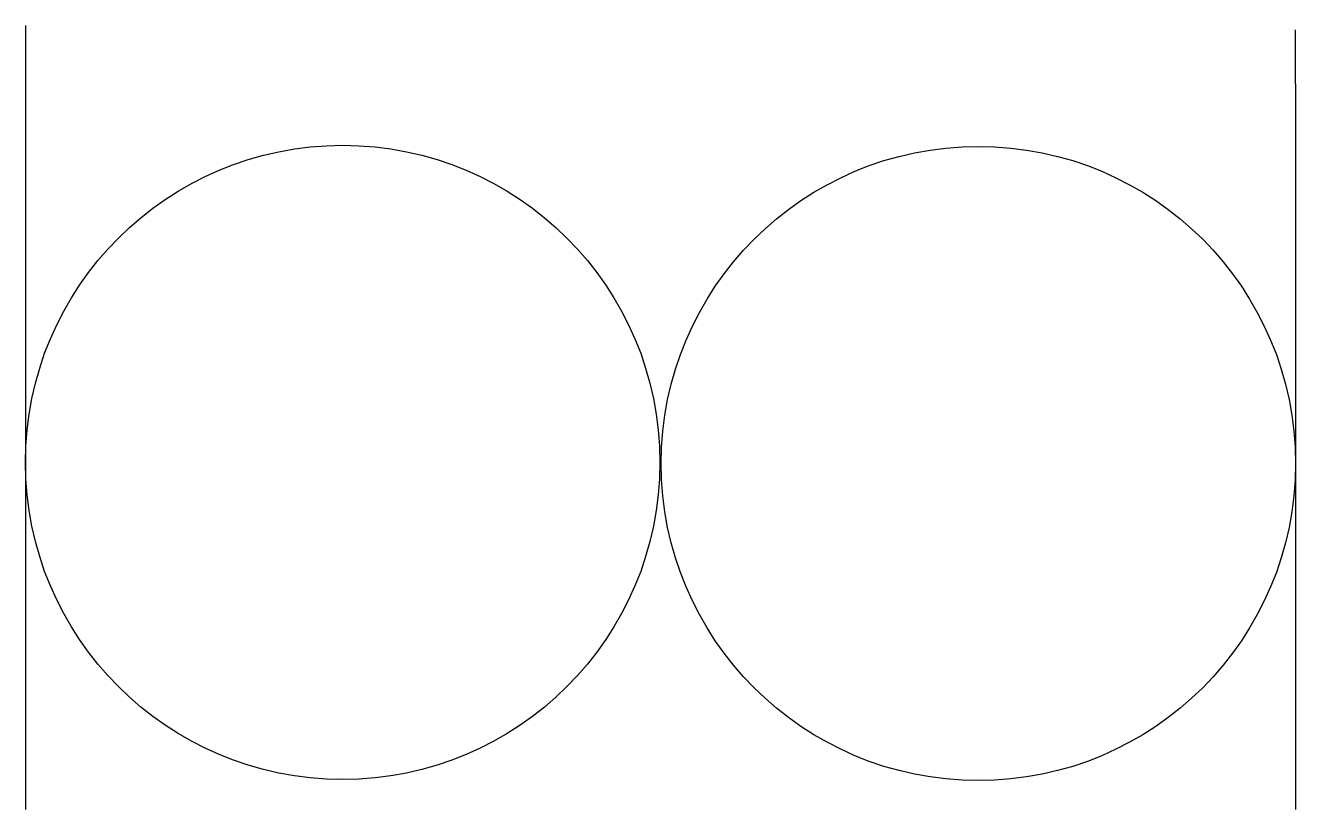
# Model space of a CAD drawing. Header units: millimetres. Extents: x -0.3 to 0.301, y -0.164 to 0.207.
import ezdxf

# ---------------------------------------------------------------- set-up
doc = ezdxf.new("R2010")
doc.units = ezdxf.units.MM

msp = doc.modelspace()

# ---------------------------------------------------------------- linework, layer by layer
for p, q in [((-0.29956, 0.20725), (-0.29956, -0.16373)), ((0.30099, 0.17953), (0.30099, 0.20511)), ((0.30099, 0.17953), (0.30099, -0.16373))]:
    msp.add_line(p, q)
for centre in [(-0.14956, 0.00054), (0.15099, 0)]:
    msp.add_circle(centre, 0.15)

doc.saveas('drawing.dxf')
